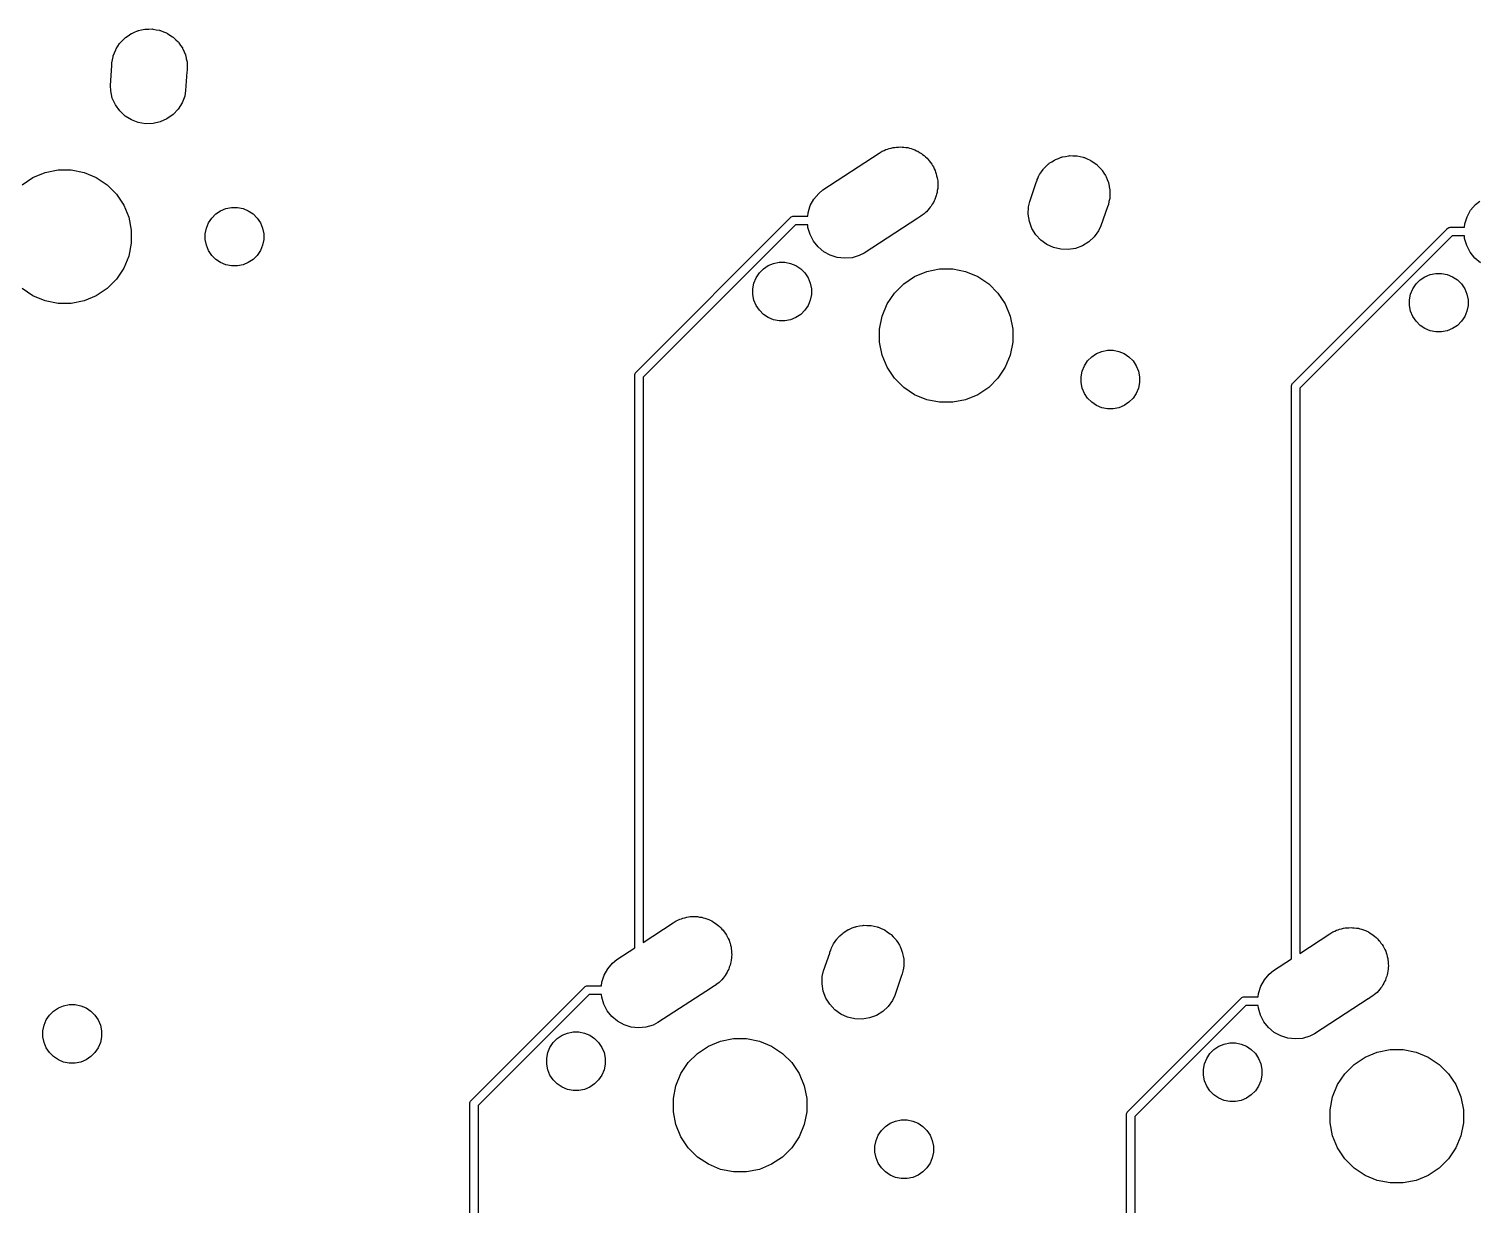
# Model space of a CAD drawing. Extents: x -662 to -203, y -195 to -58.
# Drawn here: x -476.43 to -433.13, y -93.24 to -58.12 of the extents above; entities that cross this region are included whole.
import ezdxf

# ---------------------------------------------------------------- set-up
doc = ezdxf.new("R2010")
doc.units = 0
doc.layers.add('BLACK', color=7, linetype='CONTINUOUS')

msp = doc.modelspace()

# ---------------------------------------------------------------- linework, layer by layer
at = {"layer": 'BLACK', "linetype": 'CONTINUOUS'}
for p, q in [((-473.628, -58.4617), (-473.563, -58.3931)), ((-473.563, -58.3931), (-473.55, -58.3834)), ((-473.55, -58.3834), (-473.538, -58.3717)), ((-473.538, -58.3717), (-473.46, -58.3193)), ((-473.46, -58.3193), (-473.383, -58.2646)), ((-473.383, -58.2646), (-473.368, -58.2578)), ((-473.368, -58.2578), (-473.354, -58.2485)), ((-473.354, -58.2485), (-473.267, -58.2124)), ((-473.267, -58.2124), (-473.181, -58.1738)), ((-473.181, -58.1738), (-473.165, -58.1701)), ((-473.165, -58.1701), (-473.149, -58.1637)), ((-473.149, -58.1637), (-473.057, -58.1453)), ((-473.057, -58.1453), (-472.965, -58.1242)), ((-472.965, -58.1242), (-472.948, -58.1237)), ((-472.948, -58.1237), (-472.932, -58.1205)), ((-472.932, -58.1205), (-472.837, -58.1205)), ((-472.837, -58.1205), (-472.743, -58.1177)), ((-472.743, -58.1177), (-472.727, -58.1205)), ((-472.727, -58.1205), (-472.71, -58.1205)), ((-472.71, -58.1205), (-472.618, -58.1389)), ((-472.618, -58.1389), (-472.525, -58.1546)), ((-472.525, -58.1546), (-472.509, -58.1605)), ((-472.509, -58.1605), (-472.493, -58.1637)), ((-472.493, -58.1637), (-472.406, -58.1998)), ((-472.406, -58.1998), (-472.318, -58.2333)), ((-472.318, -58.2333), (-472.303, -58.2422)), ((-472.303, -58.2422), (-472.288, -58.2485)), ((-472.288, -58.2485), (-472.21, -58.3009)), ((-472.21, -58.3009), (-472.13, -58.351)), ((-472.13, -58.351), (-472.118, -58.3624)), ((-472.118, -58.3624), (-472.104, -58.3717)), ((-472.104, -58.3717), (-472.037, -58.4383)), ((-472.037, -58.4383), (-471.969, -58.503)), ((-473.903, -58.9173), (-473.867, -58.8302)), ((-473.867, -58.8302), (-473.833, -58.7421)), ((-473.833, -58.7421), (-473.824, -58.728)), ((-473.824, -58.728), (-473.818, -58.7126)), ((-473.818, -58.7126), (-473.766, -58.6342)), ((-473.766, -58.6342), (-473.715, -58.5543)), ((-473.715, -58.5543), (-473.704, -58.5422)), ((-473.704, -58.5422), (-473.695, -58.5284)), ((-473.695, -58.5284), (-473.628, -58.4617)), ((-471.969, -58.503), (-471.959, -58.5166)), ((-471.959, -58.5166), (-471.947, -58.5284)), ((-471.947, -58.5284), (-471.895, -58.6068)), ((-471.895, -58.6068), (-471.84, -58.6836)), ((-471.84, -58.6836), (-471.833, -58.6988)), ((-471.833, -58.6988), (-471.824, -58.7126)), ((-471.824, -58.7126), (-471.788, -58.7998)), ((-471.788, -58.7998), (-471.749, -58.8858)), ((-473.987, -59.8032), (-473.946, -59.2068)), ((-473.946, -59.1347), (-473.928, -59.0422)), ((-473.946, -59.2068), (-473.946, -59.1347)), ((-473.928, -59.0422), (-473.912, -58.9492)), ((-473.912, -58.9492), (-473.906, -58.9337)), ((-473.906, -58.9337), (-473.903, -58.9173)), ((-471.749, -58.8858), (-471.746, -58.902)), ((-471.746, -58.902), (-471.739, -58.9173)), ((-471.739, -58.9173), (-471.721, -59.0099)), ((-471.721, -59.0099), (-471.7, -59.1018)), ((-471.7, -59.1018), (-471.699, -59.1184)), ((-471.699, -59.1184), (-471.696, -59.1347)), ((-471.696, -59.1347), (-471.696, -59.229)), ((-471.696, -59.229), (-471.695, -59.2678)), ((-471.695, -59.2678), (-471.696, -59.2842)), ((-471.696, -59.2842), (-471.696, -59.3563)), ((-471.704, -59.3945), (-471.742, -59.958)), ((-471.696, -59.3563), (-471.704, -59.3945)), ((-473.982, -59.9692), (-473.987, -59.8032)), ((-473.933, -60.1852), (-473.982, -59.9692)), ((-471.77, -60.1218), (-471.849, -60.3289)), ((-471.742, -59.958), (-471.77, -60.1218)), ((-473.842, -60.3874), (-473.933, -60.1852)), ((-473.713, -60.568), (-473.842, -60.3874)), ((-473.552, -60.72), (-473.713, -60.568)), ((-471.967, -60.5167), (-472.119, -60.6779)), ((-471.849, -60.3289), (-471.967, -60.5167)), ((-473.364, -60.8377), (-473.552, -60.72)), ((-473.157, -60.9164), (-473.364, -60.8377)), ((-472.939, -60.9533), (-473.157, -60.9164)), ((-472.717, -60.9468), (-472.939, -60.9533)), ((-472.501, -60.8972), (-472.717, -60.9468)), ((-472.299, -60.8064), (-472.501, -60.8972)), ((-472.119, -60.6779), (-472.299, -60.8064)), ((-452.686, -62.93), (-451.002, -61.8322)), ((-451.002, -61.8322), (-450.915, -61.7741)), ((-450.915, -61.7741), (-450.858, -61.7504)), ((-450.858, -61.7504), (-450.803, -61.7218)), ((-450.803, -61.7218), (-450.756, -61.7081)), ((-450.756, -61.7081), (-450.71, -61.6893)), ((-450.71, -61.6893), (-450.649, -61.6772)), ((-450.649, -61.6772), (-450.59, -61.6599)), ((-450.59, -61.6599), (-450.541, -61.6557)), ((-450.541, -61.6557), (-450.493, -61.6461)), ((-450.493, -61.6461), (-450.431, -61.6461)), ((-450.431, -61.6461), (-450.369, -61.6407)), ((-450.369, -61.6407), (-450.32, -61.6461)), ((-450.32, -61.6461), (-450.271, -61.6461)), ((-450.271, -61.6461), (-450.21, -61.6582)), ((-450.21, -61.6582), (-450.149, -61.6649)), ((-450.149, -61.6649), (-450.102, -61.6797)), ((-450.102, -61.6797), (-450.054, -61.6893)), ((-450.054, -61.6893), (-449.997, -61.713)), ((-449.997, -61.713), (-449.938, -61.7317)), ((-449.938, -61.7317), (-449.895, -61.7553)), ((-449.895, -61.7553), (-449.849, -61.7741)), ((-449.849, -61.7741), (-449.798, -61.8085)), ((-449.798, -61.8085), (-449.743, -61.8383)), ((-449.743, -61.8383), (-449.706, -61.8699)), ((-449.706, -61.8699), (-449.665, -61.8972)), ((-449.665, -61.8972), (-449.621, -61.941)), ((-445.434, -61.925), (-445.345, -61.9073)), ((-445.345, -61.9073), (-445.325, -61.9073)), ((-445.325, -61.9073), (-445.304, -61.9041)), ((-445.304, -61.9041), (-445.214, -61.9073)), ((-445.214, -61.9073), (-445.123, -61.9073)), ((-445.123, -61.9073), (-445.103, -61.9113)), ((-475.943, -62.4082), (-475.557, -62.3316)), ((-475.557, -62.3316), (-475.165, -62.3316)), ((-475.165, -62.3316), (-474.779, -62.4082)), ((-449.621, -61.941), (-449.574, -61.9809)), ((-449.574, -61.9809), (-449.543, -62.0192)), ((-449.543, -62.0192), (-449.508, -62.0539)), ((-449.508, -62.0539), (-449.474, -62.1054)), ((-449.474, -62.1054), (-449.435, -62.1537)), ((-449.435, -62.1537), (-449.412, -62.1973)), ((-449.412, -62.1973), (-449.385, -62.2382)), ((-449.385, -62.2382), (-449.361, -62.2954)), ((-449.361, -62.2954), (-449.333, -62.3504)), ((-446.158, -62.3904), (-446.108, -62.3152)), ((-446.108, -62.3152), (-446.094, -62.3007)), ((-446.094, -62.3007), (-446.082, -62.2841)), ((-446.082, -62.2841), (-446.015, -62.2225)), ((-446.015, -62.2225), (-445.951, -62.1585)), ((-445.951, -62.1585), (-445.934, -62.1471)), ((-445.934, -62.1471), (-445.919, -62.1331)), ((-445.919, -62.1331), (-445.842, -62.0856)), ((-445.842, -62.0856), (-445.767, -62.0354)), ((-445.767, -62.0354), (-445.748, -62.0275)), ((-445.748, -62.0275), (-445.731, -62.0168)), ((-445.731, -62.0168), (-445.646, -61.9852)), ((-445.646, -61.9852), (-445.562, -61.9506)), ((-445.562, -61.9506), (-445.542, -61.9466)), ((-445.542, -61.9466), (-445.523, -61.9394)), ((-445.523, -61.9394), (-445.434, -61.925)), ((-445.103, -61.9113), (-445.083, -61.9121)), ((-445.083, -61.9121), (-444.995, -61.9329)), ((-444.995, -61.9329), (-444.906, -61.9506)), ((-444.906, -61.9506), (-444.887, -61.9584)), ((-444.887, -61.9584), (-444.867, -61.9631)), ((-444.867, -61.9631), (-444.785, -62.0007)), ((-444.785, -62.0007), (-444.701, -62.0354)), ((-444.701, -62.0354), (-444.684, -62.0467)), ((-444.684, -62.0467), (-444.666, -62.0553)), ((-444.666, -62.0553), (-444.592, -62.1082)), ((-444.592, -62.1082), (-444.517, -62.1585)), ((-444.517, -62.1585), (-444.503, -62.173)), ((-444.503, -62.173), (-444.486, -62.185)), ((-444.486, -62.185), (-444.424, -62.2512)), ((-444.424, -62.2512), (-444.36, -62.3152)), ((-444.36, -62.3152), (-444.349, -62.3322)), ((-444.349, -62.3322), (-444.335, -62.3472)), ((-476.632, -62.7767), (-476.305, -62.5585)), ((-476.305, -62.5585), (-475.943, -62.4082)), ((-474.779, -62.4082), (-474.417, -62.5585)), ((-474.417, -62.5585), (-474.09, -62.7767)), ((-449.333, -62.3504), (-449.319, -62.3975)), ((-449.319, -62.3975), (-449.3, -62.4429)), ((-449.3, -62.4429), (-449.288, -62.5037)), ((-449.288, -62.5037), (-449.271, -62.5631)), ((-449.271, -62.5631), (-449.267, -62.6121)), ((-449.267, -62.6121), (-449.257, -62.6603)), ((-449.257, -62.6603), (-449.257, -62.7222)), ((-449.257, -62.7222), (-449.252, -62.7839)), ((-446.505, -63.2692), (-446.323, -62.7386)), ((-446.323, -62.7386), (-446.316, -62.7042)), ((-446.316, -62.7042), (-446.287, -62.634)), ((-446.287, -62.634), (-446.28, -62.6148)), ((-446.28, -62.6148), (-446.266, -62.583)), ((-446.266, -62.583), (-446.231, -62.4994)), ((-446.231, -62.4994), (-446.22, -62.4824)), ((-446.22, -62.4824), (-446.211, -62.4638)), ((-446.211, -62.4638), (-446.158, -62.3904)), ((-444.335, -62.3472), (-444.288, -62.4242)), ((-444.288, -62.4242), (-444.237, -62.4994)), ((-444.237, -62.4994), (-444.229, -62.5184)), ((-444.229, -62.5184), (-444.219, -62.5358)), ((-444.219, -62.5358), (-444.187, -62.6205)), ((-444.187, -62.6205), (-444.152, -62.7042)), ((-444.152, -62.7042), (-444.148, -62.7243)), ((-444.148, -62.7243), (-444.141, -62.7435)), ((-444.141, -62.7435), (-444.127, -62.8327)), ((-474.09, -62.7767), (-473.812, -63.0545)), ((-473.812, -63.0545), (-473.594, -63.381)), ((-453.065, -63.3978), (-452.958, -63.2036)), ((-452.958, -63.2036), (-452.815, -63.0339)), ((-452.815, -63.0339), (-452.686, -62.93)), ((-449.324, -63.1564), (-449.343, -63.2155)), ((-449.3, -63.0992), (-449.324, -63.1564)), ((-449.291, -63.051), (-449.3, -63.0992)), ((-449.276, -63.0042), (-449.291, -63.051)), ((-449.269, -62.9426), (-449.276, -63.0042)), ((-449.257, -62.8819), (-449.269, -62.9426)), ((-449.252, -62.7839), (-449.257, -62.8327)), ((-449.257, -62.8327), (-449.257, -62.8819)), ((-444.114, -63.1837), (-444.135, -63.2717)), ((-444.127, -62.8327), (-444.109, -62.9215)), ((-444.113, -63.1632), (-444.114, -63.1837)), ((-444.109, -63.1431), (-444.113, -63.1632)), ((-444.109, -62.9215), (-444.109, -62.942)), ((-444.109, -62.942), (-444.106, -62.9622)), ((-444.106, -62.9622), (-444.109, -63.0526)), ((-444.109, -63.0526), (-444.109, -63.1431)), ((-473.594, -63.381), (-473.444, -63.7439)), ((-470.839, -63.6458), (-470.695, -63.5501)), ((-470.695, -63.5501), (-470.536, -63.4841)), ((-470.536, -63.4841), (-470.367, -63.4505)), ((-470.367, -63.4505), (-470.195, -63.4505)), ((-470.195, -63.4505), (-470.026, -63.4841)), ((-470.026, -63.4841), (-469.867, -63.5501)), ((-469.867, -63.5501), (-469.723, -63.6458)), ((-453.143, -63.7153), (-453.131, -63.6092)), ((-453.131, -63.6092), (-453.065, -63.3978)), ((-449.63, -63.6102), (-449.665, -63.6449)), ((-449.592, -63.5794), (-449.63, -63.6102)), ((-449.552, -63.532), (-449.592, -63.5794)), ((-449.508, -63.4882), (-449.552, -63.532)), ((-449.481, -63.4474), (-449.508, -63.4882)), ((-449.449, -63.4097), (-449.481, -63.4474)), ((-449.419, -63.3554), (-449.449, -63.4097)), ((-449.385, -63.304), (-449.419, -63.3554)), ((-449.366, -63.2586), (-449.385, -63.304)), ((-449.343, -63.2155), (-449.366, -63.2586)), ((-446.551, -63.6523), (-446.543, -63.4308)), ((-446.543, -63.4308), (-446.505, -63.2692)), ((-444.181, -63.4306), (-444.377, -63.9997)), ((-444.152, -63.3605), (-444.181, -63.4306)), ((-444.135, -63.2717), (-444.152, -63.3605)), ((-433.431, -63.7281), (-433.324, -63.5339)), ((-433.324, -63.5339), (-433.182, -63.3642)), ((-433.182, -63.3642), (-433.052, -63.2603)), ((-473.444, -63.7439), (-473.367, -64.1291)), ((-471.156, -64.2393), (-471.122, -64.0703)), ((-471.122, -64.0703), (-471.056, -63.911)), ((-471.056, -63.911), (-470.961, -63.7677)), ((-470.961, -63.7677), (-470.839, -63.6458)), ((-469.723, -63.6458), (-469.601, -63.7677)), ((-469.601, -63.7677), (-469.506, -63.911)), ((-469.506, -63.911), (-469.44, -64.0703)), ((-469.44, -64.0703), (-469.406, -64.2393)), ((-458.274, -68.3728), (-453.658, -63.7569)), ((-453.511, -63.9693), (-458.061, -68.5197)), ((-453.658, -63.7569), (-453.654, -63.752)), ((-453.654, -63.752), (-453.634, -63.7362)), ((-453.634, -63.7362), (-453.612, -63.7244)), ((-453.612, -63.7244), (-453.588, -63.7171)), ((-453.588, -63.7171), (-453.564, -63.7147)), ((-453.564, -63.7147), (-453.557, -63.7153)), ((-453.557, -63.7153), (-453.143, -63.7153)), ((-453.143, -63.9693), (-453.511, -63.9693)), ((-453.136, -64.0502), (-453.143, -63.9693)), ((-453.074, -64.263), (-453.136, -64.0502)), ((-449.855, -63.7705), (-451.457, -64.8149)), ((-449.849, -63.768), (-449.855, -63.7705)), ((-449.762, -63.7101), (-449.849, -63.768)), ((-449.721, -63.6833), (-449.762, -63.7101)), ((-449.716, -63.6793), (-449.721, -63.6833)), ((-449.665, -63.6449), (-449.716, -63.6793)), ((-446.516, -63.8711), (-446.551, -63.6523)), ((-446.439, -64.0787), (-446.516, -63.8711)), ((-444.377, -63.9997), (-444.446, -64.1508)), ((-434.02, -64.0823), (-434.001, -64.0664)), ((-434.001, -64.0664), (-433.979, -64.0546)), ((-433.979, -64.0546), (-433.955, -64.0474)), ((-433.955, -64.0474), (-433.93, -64.0449)), ((-433.93, -64.0449), (-433.924, -64.0455)), ((-433.924, -64.0455), (-433.51, -64.0455)), ((-433.51, -64.0455), (-433.498, -63.9394)), ((-433.498, -63.9394), (-433.431, -63.7281)), ((-473.367, -64.1291), (-473.367, -64.5219)), ((-471.156, -64.4117), (-471.156, -64.2393)), ((-471.122, -64.5807), (-471.156, -64.4117)), ((-469.406, -64.4117), (-469.44, -64.5807)), ((-469.406, -64.2393), (-469.406, -64.4117)), ((-452.972, -64.4596), (-453.074, -64.263)), ((-452.834, -64.6325), (-452.972, -64.4596)), ((-446.322, -64.2673), (-446.439, -64.0787)), ((-446.171, -64.4296), (-446.322, -64.2673)), ((-445.992, -64.5593), (-446.171, -64.4296)), ((-444.738, -64.4814), (-444.926, -64.5978)), ((-444.576, -64.3304), (-444.738, -64.4814)), ((-444.446, -64.1508), (-444.576, -64.3304)), ((-438.64, -68.7031), (-434.024, -64.0872)), ((-433.877, -64.2995), (-438.428, -68.8499)), ((-434.024, -64.0872), (-434.02, -64.0823)), ((-433.51, -64.2995), (-433.877, -64.2995)), ((-433.503, -64.3805), (-433.51, -64.2995)), ((-433.441, -64.5933), (-433.503, -64.3805)), ((-473.444, -64.9071), (-473.594, -65.27)), ((-473.367, -64.5219), (-473.444, -64.9071)), ((-471.056, -64.74), (-471.122, -64.5807)), ((-470.961, -64.8833), (-471.056, -64.74)), ((-470.839, -65.0052), (-470.961, -64.8833)), ((-469.601, -64.8833), (-469.723, -65.0052)), ((-469.506, -64.74), (-469.601, -64.8833)), ((-469.44, -64.5807), (-469.506, -64.74)), ((-452.664, -64.775), (-452.834, -64.6325)), ((-452.47, -64.8817), (-452.664, -64.775)), ((-452.258, -64.9484), (-452.47, -64.8817)), ((-451.605, -64.8915), (-451.817, -64.9534)), ((-451.457, -64.8149), (-451.605, -64.8915)), ((-445.79, -64.6514), (-445.992, -64.5593)), ((-445.574, -64.7025), (-445.79, -64.6514)), ((-445.353, -64.7105), (-445.574, -64.7025)), ((-445.134, -64.6751), (-445.353, -64.7105)), ((-444.926, -64.5978), (-445.134, -64.6751)), ((-433.339, -64.7899), (-433.441, -64.5933)), ((-433.2, -64.9628), (-433.339, -64.7899)), ((-473.594, -65.27), (-473.812, -65.5965)), ((-470.695, -65.1009), (-470.839, -65.0052)), ((-470.536, -65.1669), (-470.695, -65.1009)), ((-470.367, -65.2005), (-470.536, -65.1669)), ((-470.195, -65.2005), (-470.367, -65.2005)), ((-470.026, -65.1669), (-470.195, -65.2005)), ((-469.867, -65.1009), (-470.026, -65.1669)), ((-469.723, -65.0052), (-469.867, -65.1009)), ((-454.589, -65.4092), (-454.467, -65.2874)), ((-454.467, -65.2874), (-454.324, -65.1916)), ((-454.324, -65.1916), (-454.165, -65.1256)), ((-454.165, -65.1256), (-453.996, -65.092)), ((-453.996, -65.092), (-453.823, -65.092)), ((-453.823, -65.092), (-453.654, -65.1256)), ((-453.654, -65.1256), (-453.495, -65.1916)), ((-453.495, -65.1916), (-453.352, -65.2874)), ((-453.352, -65.2874), (-453.23, -65.4092)), ((-452.038, -64.9726), (-452.258, -64.9484)), ((-451.817, -64.9534), (-452.038, -64.9726)), ((-449.947, -65.5148), (-449.584, -65.3645)), ((-449.584, -65.3645), (-449.199, -65.2879)), ((-449.199, -65.2879), (-448.806, -65.2879)), ((-448.806, -65.2879), (-448.421, -65.3645)), ((-448.421, -65.3645), (-448.058, -65.5148)), ((-433.03, -65.1053), (-433.2, -64.9628)), ((-473.812, -65.5965), (-474.09, -65.8743)), ((-454.784, -65.8808), (-454.751, -65.7118)), ((-454.751, -65.7118), (-454.685, -65.5526)), ((-454.685, -65.5526), (-454.589, -65.4092)), ((-453.23, -65.4092), (-453.134, -65.5526)), ((-453.134, -65.5526), (-453.068, -65.7118)), ((-453.068, -65.7118), (-453.034, -65.8808)), ((-450.551, -66.0108), (-450.273, -65.7331)), ((-450.273, -65.7331), (-449.947, -65.5148)), ((-448.058, -65.5148), (-447.731, -65.7331)), ((-447.731, -65.7331), (-447.454, -66.0108)), ((-435.051, -65.8828), (-434.956, -65.7395)), ((-434.956, -65.7395), (-434.834, -65.6176)), ((-434.834, -65.6176), (-434.69, -65.5219)), ((-434.69, -65.5219), (-434.531, -65.4559)), ((-434.531, -65.4559), (-434.362, -65.4223)), ((-434.362, -65.4223), (-434.19, -65.4223)), ((-434.19, -65.4223), (-434.021, -65.4559)), ((-434.021, -65.4559), (-433.861, -65.5219)), ((-433.861, -65.5219), (-433.718, -65.6176)), ((-433.718, -65.6176), (-433.596, -65.7395)), ((-433.596, -65.7395), (-433.5, -65.8828)), ((-476.305, -66.0925), (-476.632, -65.8743)), ((-475.943, -66.2428), (-476.305, -66.0925)), ((-474.417, -66.0925), (-474.779, -66.2428)), ((-474.09, -65.8743), (-474.417, -66.0925)), ((-454.784, -66.0532), (-454.784, -65.8808)), ((-454.751, -66.2222), (-454.784, -66.0532)), ((-454.685, -66.3815), (-454.751, -66.2222)), ((-453.068, -66.2222), (-453.134, -66.3815)), ((-453.034, -66.0532), (-453.068, -66.2222)), ((-453.034, -65.8808), (-453.034, -66.0532)), ((-450.769, -66.3374), (-450.551, -66.0108)), ((-447.454, -66.0108), (-447.235, -66.3374)), ((-435.151, -66.2111), (-435.117, -66.0421)), ((-435.151, -66.3835), (-435.151, -66.2111)), ((-435.117, -66.0421), (-435.051, -65.8828)), ((-433.5, -65.8828), (-433.434, -66.0421)), ((-433.434, -66.0421), (-433.401, -66.2111)), ((-433.401, -66.2111), (-433.401, -66.3835)), ((-475.557, -66.3194), (-475.943, -66.2428)), ((-475.165, -66.3194), (-475.557, -66.3194)), ((-474.779, -66.2428), (-475.165, -66.3194)), ((-454.589, -66.5248), (-454.685, -66.3815)), ((-454.467, -66.6467), (-454.589, -66.5248)), ((-454.324, -66.7424), (-454.467, -66.6467)), ((-453.352, -66.6467), (-453.495, -66.7424)), ((-453.23, -66.5248), (-453.352, -66.6467)), ((-453.134, -66.3815), (-453.23, -66.5248)), ((-450.92, -66.7002), (-450.769, -66.3374)), ((-447.235, -66.3374), (-447.085, -66.7002)), ((-435.117, -66.5525), (-435.151, -66.3835)), ((-435.051, -66.7118), (-435.117, -66.5525)), ((-433.434, -66.5525), (-433.5, -66.7118)), ((-433.401, -66.3835), (-433.434, -66.5525)), ((-454.165, -66.8084), (-454.324, -66.7424)), ((-453.996, -66.842), (-454.165, -66.8084)), ((-453.823, -66.842), (-453.996, -66.842)), ((-453.654, -66.8084), (-453.823, -66.842)), ((-453.495, -66.7424), (-453.654, -66.8084)), ((-450.996, -67.0854), (-450.92, -66.7002)), ((-450.996, -67.4782), (-450.996, -67.0854)), ((-447.085, -66.7002), (-447.009, -67.0854)), ((-447.009, -67.0854), (-447.009, -67.4782)), ((-434.956, -66.8551), (-435.051, -66.7118)), ((-434.834, -66.977), (-434.956, -66.8551)), ((-434.69, -67.0727), (-434.834, -66.977)), ((-434.531, -67.1387), (-434.69, -67.0727)), ((-433.861, -67.0727), (-434.021, -67.1387)), ((-433.718, -66.977), (-433.861, -67.0727)), ((-433.596, -66.8551), (-433.718, -66.977)), ((-433.5, -66.7118), (-433.596, -66.8551)), ((-450.92, -67.8634), (-450.996, -67.4782)), ((-447.009, -67.4782), (-447.085, -67.8634)), ((-434.362, -67.1723), (-434.531, -67.1387)), ((-434.19, -67.1723), (-434.362, -67.1723)), ((-434.021, -67.1387), (-434.19, -67.1723)), ((-450.769, -68.2263), (-450.92, -67.8634)), ((-447.085, -67.8634), (-447.235, -68.2263)), ((-444.775, -68.0388), (-444.653, -67.917)), ((-444.653, -67.917), (-444.51, -67.8212)), ((-444.51, -67.8212), (-444.351, -67.7552)), ((-444.351, -67.7552), (-444.182, -67.7216)), ((-444.182, -67.7216), (-444.009, -67.7216)), ((-444.009, -67.7216), (-443.84, -67.7552)), ((-443.84, -67.7552), (-443.681, -67.8212)), ((-443.681, -67.8212), (-443.538, -67.917)), ((-443.538, -67.917), (-443.416, -68.0388)), ((-458.306, -68.4182), (-458.294, -68.3962)), ((-458.294, -68.3962), (-458.279, -68.3768)), ((-458.279, -68.3768), (-458.274, -68.3728)), ((-450.551, -68.5529), (-450.769, -68.2263)), ((-447.235, -68.2263), (-447.454, -68.5529)), ((-444.971, -68.5104), (-444.937, -68.3414)), ((-444.937, -68.3414), (-444.871, -68.1822)), ((-444.871, -68.1822), (-444.775, -68.0388)), ((-443.416, -68.0388), (-443.32, -68.1822)), ((-443.32, -68.1822), (-443.254, -68.3414)), ((-443.254, -68.3414), (-443.221, -68.5104)), ((-458.316, -68.4671), (-458.314, -68.4422)), ((-458.315, -68.4733), (-458.316, -68.4671)), ((-458.315, -85.5832), (-458.315, -68.4733)), ((-458.314, -68.4422), (-458.306, -68.4182)), ((-458.306, -68.4182), (-458.306, -68.4182)), ((-458.061, -68.5197), (-458.061, -85.4177)), ((-450.273, -68.8306), (-450.551, -68.5529)), ((-449.947, -69.0488), (-450.273, -68.8306)), ((-447.731, -68.8306), (-448.058, -69.0488)), ((-447.454, -68.5529), (-447.731, -68.8306)), ((-444.971, -68.6828), (-444.971, -68.5104)), ((-444.937, -68.8519), (-444.971, -68.6828)), ((-443.221, -68.6828), (-443.254, -68.8519)), ((-443.221, -68.5104), (-443.221, -68.6828)), ((-438.682, -68.7973), (-438.68, -68.7724)), ((-438.682, -68.8036), (-438.682, -68.7973)), ((-438.682, -85.9135), (-438.682, -68.8036)), ((-438.68, -68.7724), (-438.673, -68.7485)), ((-438.673, -68.7485), (-438.661, -68.7264)), ((-438.673, -68.7485), (-438.673, -68.7485)), ((-438.661, -68.7264), (-438.645, -68.7071)), ((-438.645, -68.7071), (-438.64, -68.7031)), ((-449.584, -69.1991), (-449.947, -69.0488)), ((-449.199, -69.2757), (-449.584, -69.1991)), ((-448.421, -69.1991), (-448.806, -69.2757)), ((-448.058, -69.0488), (-448.421, -69.1991)), ((-444.871, -69.0111), (-444.937, -68.8519)), ((-444.775, -69.1544), (-444.871, -69.0111)), ((-444.653, -69.2763), (-444.775, -69.1544)), ((-443.416, -69.1544), (-443.538, -69.2763)), ((-443.32, -69.0111), (-443.416, -69.1544)), ((-443.254, -68.8519), (-443.32, -69.0111)), ((-438.428, -68.8499), (-438.428, -85.7479)), ((-448.806, -69.2757), (-449.199, -69.2757)), ((-444.51, -69.372), (-444.653, -69.2763)), ((-444.351, -69.438), (-444.51, -69.372)), ((-444.182, -69.4716), (-444.351, -69.438)), ((-444.009, -69.4716), (-444.182, -69.4716)), ((-443.84, -69.438), (-444.009, -69.4716)), ((-443.681, -69.372), (-443.84, -69.438)), ((-443.538, -69.2763), (-443.681, -69.372)), ((-458.061, -85.4177), (-457.165, -84.8333)), ((-457.165, -84.8333), (-457.078, -84.7752)), ((-457.078, -84.7752), (-457.021, -84.7515)), ((-457.021, -84.7515), (-456.966, -84.7229)), ((-456.966, -84.7229), (-456.919, -84.7092)), ((-456.919, -84.7092), (-456.873, -84.6904)), ((-456.873, -84.6904), (-456.813, -84.6783)), ((-456.813, -84.6783), (-456.753, -84.661)), ((-456.753, -84.661), (-456.704, -84.6568)), ((-456.704, -84.6568), (-456.656, -84.6472)), ((-456.656, -84.6472), (-456.594, -84.6472)), ((-456.594, -84.6472), (-456.532, -84.6418)), ((-456.532, -84.6418), (-456.483, -84.6472)), ((-456.483, -84.6472), (-456.434, -84.6472)), ((-456.434, -84.6472), (-456.374, -84.6593)), ((-456.374, -84.6593), (-456.312, -84.666)), ((-456.312, -84.666), (-456.265, -84.6808)), ((-456.265, -84.6808), (-456.217, -84.6904)), ((-456.217, -84.6904), (-456.16, -84.7141)), ((-456.16, -84.7141), (-456.101, -84.7328)), ((-456.101, -84.7328), (-456.058, -84.7564)), ((-456.058, -84.7564), (-456.012, -84.7752)), ((-456.012, -84.7752), (-455.961, -84.8096)), ((-455.961, -84.8096), (-455.906, -84.8394)), ((-455.906, -84.8394), (-455.869, -84.871)), ((-455.869, -84.871), (-455.828, -84.8983)), ((-455.828, -84.8983), (-455.784, -84.9421)), ((-455.784, -84.9421), (-455.737, -84.982)), ((-455.737, -84.982), (-455.706, -85.0203)), ((-455.706, -85.0203), (-455.671, -85.055)), ((-455.671, -85.055), (-455.637, -85.1065)), ((-455.637, -85.1065), (-455.598, -85.1548)), ((-455.598, -85.1548), (-455.575, -85.1984)), ((-455.575, -85.1984), (-455.548, -85.2393)), ((-455.548, -85.2393), (-455.524, -85.2965)), ((-452.257, -85.3018), (-452.245, -85.2852)), ((-452.245, -85.2852), (-452.178, -85.2236)), ((-452.178, -85.2236), (-452.114, -85.1596)), ((-452.114, -85.1596), (-452.097, -85.1482)), ((-452.097, -85.1482), (-452.082, -85.1342)), ((-452.082, -85.1342), (-452.005, -85.0867)), ((-452.005, -85.0867), (-451.93, -85.0365)), ((-451.93, -85.0365), (-451.911, -85.0286)), ((-451.911, -85.0286), (-451.894, -85.0179)), ((-451.894, -85.0179), (-451.809, -84.9863)), ((-451.809, -84.9863), (-451.725, -84.9517)), ((-451.725, -84.9517), (-451.705, -84.9477)), ((-451.705, -84.9477), (-451.686, -84.9405)), ((-451.686, -84.9405), (-451.597, -84.9261)), ((-451.597, -84.9261), (-451.508, -84.9084)), ((-451.508, -84.9084), (-451.488, -84.9084)), ((-451.488, -84.9084), (-451.467, -84.9052)), ((-451.467, -84.9052), (-451.377, -84.9084)), ((-451.377, -84.9084), (-451.287, -84.9084)), ((-451.287, -84.9084), (-451.266, -84.9124)), ((-451.266, -84.9124), (-451.246, -84.9132)), ((-451.246, -84.9132), (-451.158, -84.934)), ((-451.158, -84.934), (-451.069, -84.9517)), ((-451.069, -84.9517), (-451.05, -84.9595)), ((-451.05, -84.9595), (-451.03, -84.9642)), ((-451.03, -84.9642), (-450.948, -85.0018)), ((-450.948, -85.0018), (-450.864, -85.0365)), ((-450.864, -85.0365), (-450.847, -85.0478)), ((-450.847, -85.0478), (-450.829, -85.0564)), ((-450.829, -85.0564), (-450.755, -85.1093)), ((-450.755, -85.1093), (-450.68, -85.1596)), ((-450.68, -85.1596), (-450.666, -85.1741)), ((-450.666, -85.1741), (-450.649, -85.1861)), ((-450.649, -85.1861), (-450.587, -85.2523)), ((-450.587, -85.2523), (-450.523, -85.3163)), ((-438.428, -85.7479), (-437.531, -85.1635)), ((-437.531, -85.1635), (-437.444, -85.1055)), ((-437.444, -85.1055), (-437.387, -85.0818)), ((-437.387, -85.0818), (-437.332, -85.0532)), ((-437.332, -85.0532), (-437.285, -85.0395)), ((-437.285, -85.0395), (-437.24, -85.0207)), ((-437.24, -85.0207), (-437.179, -85.0086)), ((-437.179, -85.0086), (-437.12, -84.9913)), ((-437.12, -84.9913), (-437.071, -84.987)), ((-437.071, -84.987), (-437.022, -84.9775)), ((-437.022, -84.9775), (-436.96, -84.9775)), ((-436.96, -84.9775), (-436.899, -84.9721)), ((-436.899, -84.9721), (-436.85, -84.9775)), ((-436.85, -84.9775), (-436.801, -84.9775)), ((-436.801, -84.9775), (-436.74, -84.9895)), ((-436.74, -84.9895), (-436.679, -84.9963)), ((-436.679, -84.9963), (-436.632, -85.0111)), ((-436.632, -85.0111), (-436.583, -85.0207)), ((-436.583, -85.0207), (-436.526, -85.0444)), ((-436.526, -85.0444), (-436.467, -85.063)), ((-436.467, -85.063), (-436.424, -85.0867)), ((-436.424, -85.0867), (-436.379, -85.1055)), ((-436.379, -85.1055), (-436.327, -85.1399)), ((-436.327, -85.1399), (-436.273, -85.1697)), ((-436.273, -85.1697), (-436.235, -85.2013)), ((-436.235, -85.2013), (-436.194, -85.2286)), ((-436.194, -85.2286), (-436.151, -85.2724)), ((-436.151, -85.2724), (-436.103, -85.3122)), ((-458.849, -85.9311), (-458.315, -85.5832)), ((-455.524, -85.2965), (-455.496, -85.3515)), ((-455.496, -85.3515), (-455.482, -85.3986)), ((-455.482, -85.3986), (-455.463, -85.444)), ((-455.463, -85.444), (-455.451, -85.5048)), ((-455.451, -85.5048), (-455.434, -85.5642)), ((-455.434, -85.5642), (-455.43, -85.6132)), ((-455.43, -85.6132), (-455.42, -85.6614)), ((-455.42, -85.6614), (-455.42, -85.7233)), ((-452.486, -85.7397), (-452.479, -85.7053)), ((-452.479, -85.7053), (-452.45, -85.6352)), ((-452.45, -85.6352), (-452.443, -85.6159)), ((-452.443, -85.6159), (-452.429, -85.5841)), ((-452.429, -85.5841), (-452.394, -85.5005)), ((-452.394, -85.5005), (-452.383, -85.4835)), ((-452.383, -85.4835), (-452.374, -85.4649)), ((-452.374, -85.4649), (-452.321, -85.3915)), ((-452.321, -85.3915), (-452.271, -85.3163)), ((-452.271, -85.3163), (-452.257, -85.3018)), ((-450.523, -85.3163), (-450.512, -85.3333)), ((-450.512, -85.3333), (-450.498, -85.3483)), ((-450.498, -85.3483), (-450.451, -85.4253)), ((-450.451, -85.4253), (-450.4, -85.5005)), ((-450.4, -85.5005), (-450.393, -85.5195)), ((-450.393, -85.5195), (-450.382, -85.5369)), ((-450.382, -85.5369), (-450.35, -85.6217)), ((-450.35, -85.6217), (-450.316, -85.7053)), ((-450.316, -85.7053), (-450.312, -85.7254)), ((-436.103, -85.3122), (-436.073, -85.3506)), ((-436.073, -85.3506), (-436.038, -85.3853)), ((-436.038, -85.3853), (-436.003, -85.4368)), ((-436.003, -85.4368), (-435.965, -85.4851)), ((-435.965, -85.4851), (-435.942, -85.5287)), ((-435.942, -85.5287), (-435.915, -85.5696)), ((-435.915, -85.5696), (-435.891, -85.6268)), ((-435.891, -85.6268), (-435.862, -85.6817)), ((-435.862, -85.6817), (-435.849, -85.7289)), ((-459.121, -86.2047), (-458.979, -86.035)), ((-458.979, -86.035), (-458.849, -85.9311)), ((-455.463, -86.1003), (-455.487, -86.1575)), ((-455.454, -86.0521), (-455.463, -86.1003)), ((-455.439, -86.0053), (-455.454, -86.0521)), ((-455.432, -85.9437), (-455.439, -86.0053)), ((-455.42, -85.883), (-455.432, -85.9437)), ((-455.42, -85.7233), (-455.415, -85.785)), ((-455.415, -85.785), (-455.42, -85.8338)), ((-455.42, -85.8338), (-455.42, -85.883)), ((-452.668, -86.2703), (-452.486, -85.7397)), ((-450.312, -85.7254), (-450.304, -85.7446)), ((-450.304, -85.7446), (-450.29, -85.8339)), ((-450.29, -85.8339), (-450.272, -85.9226)), ((-450.272, -86.1442), (-450.276, -86.1643)), ((-450.272, -85.9226), (-450.272, -85.9431)), ((-450.272, -85.9431), (-450.269, -85.9633)), ((-450.269, -85.9633), (-450.272, -86.0537)), ((-450.272, -86.0537), (-450.272, -86.1442)), ((-439.216, -86.2614), (-438.682, -85.9135)), ((-435.849, -85.7289), (-435.83, -85.7743)), ((-435.83, -85.7743), (-435.818, -85.8351)), ((-435.818, -85.8351), (-435.8, -85.8945)), ((-435.8, -85.8945), (-435.796, -85.9435)), ((-435.796, -85.9435), (-435.787, -85.9917)), ((-435.787, -85.9917), (-435.787, -86.0536)), ((-435.787, -86.0536), (-435.781, -86.1153)), ((-435.781, -86.1153), (-435.787, -86.1641)), ((-459.295, -86.6103), (-459.228, -86.3989)), ((-459.228, -86.3989), (-459.121, -86.2047)), ((-455.755, -86.5805), (-455.793, -86.6113)), ((-455.715, -86.5331), (-455.755, -86.5805)), ((-455.671, -86.4893), (-455.715, -86.5331)), ((-455.644, -86.4485), (-455.671, -86.4893)), ((-455.612, -86.4108), (-455.644, -86.4485)), ((-455.583, -86.3566), (-455.612, -86.4108)), ((-455.548, -86.3051), (-455.583, -86.3566)), ((-455.529, -86.2597), (-455.548, -86.3051)), ((-455.506, -86.2166), (-455.529, -86.2597)), ((-455.487, -86.1575), (-455.506, -86.2166)), ((-452.714, -86.6534), (-452.706, -86.4319)), ((-452.706, -86.4319), (-452.668, -86.2703)), ((-450.345, -86.4317), (-450.54, -87.0008)), ((-450.316, -86.3616), (-450.345, -86.4317)), ((-450.298, -86.2728), (-450.316, -86.3616)), ((-450.277, -86.1848), (-450.298, -86.2728)), ((-450.276, -86.1643), (-450.277, -86.1848)), ((-439.594, -86.7292), (-439.488, -86.535)), ((-439.488, -86.535), (-439.345, -86.3653)), ((-439.345, -86.3653), (-439.216, -86.2614)), ((-435.872, -86.5469), (-435.896, -86.59)), ((-435.854, -86.4878), (-435.872, -86.5469)), ((-435.83, -86.4306), (-435.854, -86.4878)), ((-435.82, -86.3824), (-435.83, -86.4306)), ((-435.805, -86.3356), (-435.82, -86.3824)), ((-435.799, -86.274), (-435.805, -86.3356)), ((-435.787, -86.2133), (-435.799, -86.274)), ((-435.787, -86.1641), (-435.787, -86.2133)), ((-463.204, -90.1413), (-459.821, -86.758)), ((-459.674, -86.9704), (-462.992, -90.2881)), ((-459.821, -86.758), (-459.817, -86.7531)), ((-459.817, -86.7531), (-459.798, -86.7373)), ((-459.798, -86.7373), (-459.776, -86.7255)), ((-459.776, -86.7255), (-459.752, -86.7182)), ((-459.752, -86.7182), (-459.733, -86.7164)), ((-459.733, -86.7164), (-459.727, -86.7158)), ((-459.727, -86.7158), (-459.72, -86.7164)), ((-459.72, -86.7164), (-459.306, -86.7164)), ((-459.307, -86.9704), (-459.674, -86.9704)), ((-459.3, -87.0513), (-459.307, -86.9704)), ((-459.306, -86.7164), (-459.295, -86.6103)), ((-456.018, -86.7716), (-457.62, -87.816)), ((-456.012, -86.7691), (-456.018, -86.7716)), ((-455.926, -86.7112), (-456.012, -86.7691)), ((-455.884, -86.6844), (-455.926, -86.7112)), ((-455.879, -86.6804), (-455.884, -86.6844)), ((-455.828, -86.646), (-455.879, -86.6804)), ((-455.793, -86.6113), (-455.828, -86.646)), ((-452.679, -86.8722), (-452.714, -86.6534)), ((-452.602, -87.0798), (-452.679, -86.8722)), ((-450.54, -87.0008), (-450.609, -87.1519)), ((-439.673, -87.0467), (-439.661, -86.9405)), ((-439.661, -86.9405), (-439.594, -86.7292)), ((-436.251, -87.0147), (-436.292, -87.0415)), ((-436.246, -87.0107), (-436.251, -87.0147)), ((-436.194, -86.9763), (-436.246, -87.0107)), ((-436.16, -86.9416), (-436.194, -86.9763)), ((-436.121, -86.9108), (-436.16, -86.9416)), ((-436.082, -86.8634), (-436.121, -86.9108)), ((-436.038, -86.8196), (-436.082, -86.8634)), ((-436.01, -86.7788), (-436.038, -86.8196)), ((-435.979, -86.7411), (-436.01, -86.7788)), ((-435.949, -86.6868), (-435.979, -86.7411)), ((-435.915, -86.6353), (-435.949, -86.6868)), ((-435.896, -86.59), (-435.915, -86.6353)), ((-475.69, -87.471), (-475.547, -87.3753)), ((-475.547, -87.3753), (-475.388, -87.3093)), ((-475.388, -87.3093), (-475.219, -87.2757)), ((-475.219, -87.2757), (-475.046, -87.2757)), ((-475.046, -87.2757), (-474.877, -87.3093)), ((-474.877, -87.3093), (-474.718, -87.3753)), ((-474.718, -87.3753), (-474.575, -87.471)), ((-459.238, -87.2641), (-459.3, -87.0513)), ((-459.135, -87.4607), (-459.238, -87.2641)), ((-452.485, -87.2684), (-452.602, -87.0798)), ((-452.334, -87.4307), (-452.485, -87.2684)), ((-452.155, -87.5604), (-452.334, -87.4307)), ((-450.739, -87.3316), (-450.901, -87.4825)), ((-450.609, -87.1519), (-450.739, -87.3316)), ((-443.571, -90.4716), (-440.187, -87.0883)), ((-440.041, -87.3007), (-443.358, -90.6184)), ((-440.187, -87.0883), (-440.183, -87.0834)), ((-440.183, -87.0834), (-440.164, -87.0676)), ((-440.164, -87.0676), (-440.142, -87.0558)), ((-440.142, -87.0558), (-440.118, -87.0485)), ((-440.118, -87.0485), (-440.099, -87.0467)), ((-440.099, -87.0467), (-440.093, -87.046)), ((-440.093, -87.046), (-440.087, -87.0467)), ((-440.087, -87.0467), (-439.673, -87.0467)), ((-439.673, -87.3007), (-440.041, -87.3007)), ((-439.666, -87.3816), (-439.673, -87.3007)), ((-439.604, -87.5944), (-439.666, -87.3816)), ((-436.385, -87.1019), (-437.987, -88.1463)), ((-436.379, -87.0994), (-436.385, -87.1019)), ((-436.292, -87.0415), (-436.379, -87.0994)), ((-475.974, -87.8955), (-475.908, -87.7362)), ((-475.908, -87.7362), (-475.812, -87.5929)), ((-475.812, -87.5929), (-475.69, -87.471)), ((-474.575, -87.471), (-474.453, -87.5929)), ((-474.453, -87.5929), (-474.357, -87.7362)), ((-474.357, -87.7362), (-474.291, -87.8955)), ((-458.997, -87.6336), (-459.135, -87.4607)), ((-458.827, -87.7761), (-458.997, -87.6336)), ((-458.633, -87.8828), (-458.827, -87.7761)), ((-458.421, -87.9495), (-458.633, -87.8828)), ((-457.62, -87.816), (-457.768, -87.8926)), ((-451.953, -87.6525), (-452.155, -87.5604)), ((-451.737, -87.7036), (-451.953, -87.6525)), ((-451.516, -87.7116), (-451.737, -87.7036)), ((-451.297, -87.6762), (-451.516, -87.7116)), ((-451.09, -87.5989), (-451.297, -87.6762)), ((-450.901, -87.4825), (-451.09, -87.5989)), ((-439.502, -87.791), (-439.604, -87.5944)), ((-439.363, -87.9639), (-439.502, -87.791)), ((-476.007, -88.0645), (-475.974, -87.8955)), ((-476.007, -88.2369), (-476.007, -88.0645)), ((-475.974, -88.4059), (-476.007, -88.2369)), ((-474.291, -87.8955), (-474.257, -88.0645)), ((-474.257, -88.2369), (-474.291, -88.4059)), ((-474.257, -88.0645), (-474.257, -88.2369)), ((-460.752, -88.4103), (-460.63, -88.2885)), ((-460.63, -88.2885), (-460.487, -88.1927)), ((-460.487, -88.1927), (-460.328, -88.1268)), ((-460.328, -88.1268), (-460.159, -88.0931)), ((-460.159, -88.0931), (-459.986, -88.0931)), ((-459.986, -88.0931), (-459.817, -88.1268)), ((-459.817, -88.1268), (-459.658, -88.1927)), ((-459.658, -88.1927), (-459.515, -88.2885)), ((-459.515, -88.2885), (-459.393, -88.4103)), ((-458.201, -87.9737), (-458.421, -87.9495)), ((-457.98, -87.9545), (-458.201, -87.9737)), ((-457.768, -87.8926), (-457.98, -87.9545)), ((-455.747, -88.3657), (-455.362, -88.289)), ((-455.362, -88.289), (-454.969, -88.289)), ((-454.969, -88.289), (-454.584, -88.3657)), ((-439.194, -88.1064), (-439.363, -87.9639)), ((-438.999, -88.2131), (-439.194, -88.1064)), ((-438.788, -88.2798), (-438.999, -88.2131)), ((-438.568, -88.304), (-438.788, -88.2798)), ((-438.347, -88.2848), (-438.568, -88.304)), ((-438.134, -88.2229), (-438.347, -88.2848)), ((-437.987, -88.1463), (-438.134, -88.2229)), ((-475.908, -88.5652), (-475.974, -88.4059)), ((-475.812, -88.7085), (-475.908, -88.5652)), ((-475.69, -88.8304), (-475.812, -88.7085)), ((-474.453, -88.7085), (-474.575, -88.8304)), ((-474.357, -88.5652), (-474.453, -88.7085)), ((-474.291, -88.4059), (-474.357, -88.5652)), ((-460.947, -88.8819), (-460.914, -88.7129)), ((-460.914, -88.7129), (-460.848, -88.5537)), ((-460.848, -88.5537), (-460.752, -88.4103)), ((-459.393, -88.4103), (-459.297, -88.5537)), ((-459.297, -88.5537), (-459.231, -88.7129)), ((-459.231, -88.7129), (-459.197, -88.8819)), ((-456.714, -89.0119), (-456.437, -88.7342)), ((-456.437, -88.7342), (-456.11, -88.516)), ((-456.11, -88.516), (-455.747, -88.3657)), ((-454.584, -88.3657), (-454.221, -88.516)), ((-454.221, -88.516), (-453.895, -88.7342)), ((-453.895, -88.7342), (-453.617, -89.0119)), ((-441.214, -88.8839), (-441.119, -88.7406)), ((-441.119, -88.7406), (-440.997, -88.6188)), ((-440.997, -88.6188), (-440.853, -88.523)), ((-440.853, -88.523), (-440.694, -88.457)), ((-440.694, -88.457), (-440.525, -88.4234)), ((-440.525, -88.4234), (-440.353, -88.4234)), ((-440.353, -88.4234), (-440.184, -88.457)), ((-440.184, -88.457), (-440.025, -88.523)), ((-440.025, -88.523), (-439.881, -88.6188)), ((-439.881, -88.6188), (-439.759, -88.7406)), ((-439.759, -88.7406), (-439.664, -88.8839)), ((-436.477, -88.8462), (-436.114, -88.6959)), ((-436.114, -88.6959), (-435.728, -88.6193)), ((-435.728, -88.6193), (-435.336, -88.6193)), ((-435.336, -88.6193), (-434.95, -88.6959)), ((-434.95, -88.6959), (-434.588, -88.8462)), ((-475.547, -88.9261), (-475.69, -88.8304)), ((-475.388, -88.9921), (-475.547, -88.9261)), ((-475.219, -89.0257), (-475.388, -88.9921)), ((-475.046, -89.0257), (-475.219, -89.0257)), ((-474.877, -88.9921), (-475.046, -89.0257)), ((-474.718, -88.9261), (-474.877, -88.9921)), ((-474.575, -88.8304), (-474.718, -88.9261)), ((-460.947, -89.0543), (-460.947, -88.8819)), ((-460.914, -89.2234), (-460.947, -89.0543)), ((-459.197, -89.0543), (-459.231, -89.2234)), ((-459.197, -88.8819), (-459.197, -89.0543)), ((-456.933, -89.3385), (-456.714, -89.0119)), ((-453.617, -89.0119), (-453.399, -89.3385)), ((-441.314, -89.2122), (-441.28, -89.0432)), ((-441.28, -89.0432), (-441.214, -88.8839)), ((-439.664, -88.8839), (-439.598, -89.0432)), ((-439.598, -89.0432), (-439.564, -89.2122)), ((-437.081, -89.3422), (-436.803, -89.0644)), ((-436.803, -89.0644), (-436.477, -88.8462)), ((-434.588, -88.8462), (-434.261, -89.0644)), ((-434.261, -89.0644), (-433.983, -89.3422)), ((-460.848, -89.3826), (-460.914, -89.2234)), ((-460.752, -89.5259), (-460.848, -89.3826)), ((-460.63, -89.6478), (-460.752, -89.5259)), ((-459.393, -89.5259), (-459.515, -89.6478)), ((-459.297, -89.3826), (-459.393, -89.5259)), ((-459.231, -89.2234), (-459.297, -89.3826)), ((-457.083, -89.7013), (-456.933, -89.3385)), ((-453.399, -89.3385), (-453.248, -89.7013)), ((-441.314, -89.3846), (-441.314, -89.2122)), ((-441.28, -89.5536), (-441.314, -89.3846)), ((-441.214, -89.7129), (-441.28, -89.5536)), ((-439.598, -89.5536), (-439.664, -89.7129)), ((-439.564, -89.3846), (-439.598, -89.5536)), ((-439.564, -89.2122), (-439.564, -89.3846)), ((-437.299, -89.6687), (-437.081, -89.3422)), ((-433.983, -89.3422), (-433.765, -89.6687)), ((-460.487, -89.7435), (-460.63, -89.6478)), ((-460.328, -89.8095), (-460.487, -89.7435)), ((-460.159, -89.8431), (-460.328, -89.8095)), ((-459.986, -89.8431), (-460.159, -89.8431)), ((-459.817, -89.8095), (-459.986, -89.8431)), ((-459.658, -89.7435), (-459.817, -89.8095)), ((-459.515, -89.6478), (-459.658, -89.7435)), ((-457.159, -90.0865), (-457.083, -89.7013)), ((-453.248, -89.7013), (-453.172, -90.0865)), ((-441.119, -89.8562), (-441.214, -89.7129)), ((-440.997, -89.9781), (-441.119, -89.8562)), ((-440.853, -90.0738), (-440.997, -89.9781)), ((-439.881, -89.9781), (-440.025, -90.0738)), ((-439.759, -89.8562), (-439.881, -89.9781)), ((-439.664, -89.7129), (-439.759, -89.8562)), ((-437.526, -90.4168), (-437.449, -90.0316)), ((-437.449, -90.0316), (-437.299, -89.6687)), ((-433.765, -89.6687), (-433.615, -90.0316)), ((-433.615, -90.0316), (-433.538, -90.4168)), ((-463.246, -90.2355), (-463.244, -90.2106)), ((-463.246, -90.2418), (-463.246, -90.2355)), ((-463.246, -103.984), (-463.246, -90.2418)), ((-463.244, -90.2106), (-463.237, -90.1867)), ((-463.237, -90.1867), (-463.225, -90.1646)), ((-463.237, -90.1867), (-463.237, -90.1867)), ((-463.225, -90.1646), (-463.209, -90.1453)), ((-463.209, -90.1453), (-463.204, -90.1413)), ((-462.992, -90.2881), (-462.992, -103.819)), ((-457.159, -90.4793), (-457.159, -90.0865)), ((-457.083, -90.8645), (-457.159, -90.4793)), ((-453.172, -90.4793), (-453.248, -90.8645)), ((-453.172, -90.0865), (-453.172, -90.4793)), ((-443.591, -90.4949), (-443.576, -90.4756)), ((-443.576, -90.4756), (-443.571, -90.4716)), ((-440.694, -90.1398), (-440.853, -90.0738)), ((-440.525, -90.1734), (-440.694, -90.1398)), ((-440.353, -90.1734), (-440.525, -90.1734)), ((-440.184, -90.1398), (-440.353, -90.1734)), ((-440.025, -90.0738), (-440.184, -90.1398)), ((-437.526, -90.8096), (-437.526, -90.4168)), ((-433.538, -90.4168), (-433.538, -90.8096)), ((-456.933, -91.2274), (-457.083, -90.8645)), ((-453.248, -90.8645), (-453.399, -91.2274)), ((-450.816, -90.9181), (-450.673, -90.8223)), ((-450.673, -90.8223), (-450.514, -90.7564)), ((-450.514, -90.7564), (-450.345, -90.7227)), ((-450.345, -90.7227), (-450.173, -90.7227)), ((-450.173, -90.7227), (-450.003, -90.7564)), ((-450.003, -90.7564), (-449.844, -90.8223)), ((-449.844, -90.8223), (-449.701, -90.9181)), ((-443.613, -90.5658), (-443.611, -90.5409)), ((-443.612, -90.5721), (-443.613, -90.5658)), ((-443.612, -104.314), (-443.612, -90.5721)), ((-443.611, -90.5409), (-443.603, -90.517)), ((-443.603, -90.517), (-443.595, -90.5018)), ((-443.595, -90.5018), (-443.591, -90.4949)), ((-443.358, -90.6184), (-443.358, -104.149)), ((-437.449, -91.1948), (-437.526, -90.8096)), ((-433.538, -90.8096), (-433.615, -91.1948)), ((-456.714, -91.554), (-456.933, -91.2274)), ((-453.399, -91.2274), (-453.617, -91.554)), ((-451.134, -91.5116), (-451.1, -91.3425)), ((-451.1, -91.3425), (-451.034, -91.1833)), ((-451.034, -91.1833), (-450.938, -91.04)), ((-450.938, -91.04), (-450.816, -90.9181)), ((-449.701, -90.9181), (-449.579, -91.04)), ((-449.579, -91.04), (-449.483, -91.1833)), ((-449.483, -91.1833), (-449.417, -91.3425)), ((-449.417, -91.3425), (-449.384, -91.5116)), ((-437.299, -91.5577), (-437.449, -91.1948)), ((-433.615, -91.1948), (-433.765, -91.5577)), ((-456.437, -91.8317), (-456.714, -91.554)), ((-453.617, -91.554), (-453.895, -91.8317)), ((-451.134, -91.6839), (-451.134, -91.5116)), ((-451.1, -91.853), (-451.134, -91.6839)), ((-449.384, -91.6839), (-449.417, -91.853)), ((-449.384, -91.5116), (-449.384, -91.6839)), ((-437.081, -91.8842), (-437.299, -91.5577)), ((-433.765, -91.5577), (-433.983, -91.8842)), ((-456.11, -92.0499), (-456.437, -91.8317)), ((-455.747, -92.2002), (-456.11, -92.0499)), ((-455.362, -92.2768), (-455.747, -92.2002)), ((-454.584, -92.2002), (-454.969, -92.2768)), ((-454.221, -92.0499), (-454.584, -92.2002)), ((-453.895, -91.8317), (-454.221, -92.0499)), ((-451.034, -92.0122), (-451.1, -91.853)), ((-450.938, -92.1555), (-451.034, -92.0122)), ((-450.816, -92.2774), (-450.938, -92.1555)), ((-449.579, -92.1555), (-449.701, -92.2774)), ((-449.483, -92.0122), (-449.579, -92.1555)), ((-449.417, -91.853), (-449.483, -92.0122)), ((-436.803, -92.162), (-437.081, -91.8842)), ((-436.477, -92.3802), (-436.803, -92.162)), ((-434.261, -92.162), (-434.588, -92.3802)), ((-433.983, -91.8842), (-434.261, -92.162)), ((-454.969, -92.2768), (-455.362, -92.2768)), ((-450.673, -92.3731), (-450.816, -92.2774)), ((-450.514, -92.4391), (-450.673, -92.3731)), ((-450.345, -92.4727), (-450.514, -92.4391)), ((-450.173, -92.4727), (-450.345, -92.4727)), ((-450.003, -92.4391), (-450.173, -92.4727)), ((-449.844, -92.3731), (-450.003, -92.4391)), ((-449.701, -92.2774), (-449.844, -92.3731)), ((-436.114, -92.5305), (-436.477, -92.3802)), ((-435.728, -92.6071), (-436.114, -92.5305)), ((-435.336, -92.6071), (-435.728, -92.6071)), ((-434.95, -92.5305), (-435.336, -92.6071)), ((-434.588, -92.3802), (-434.95, -92.5305))]:
    msp.add_line(p, q, dxfattribs=at)

doc.saveas('drawing.dxf')
